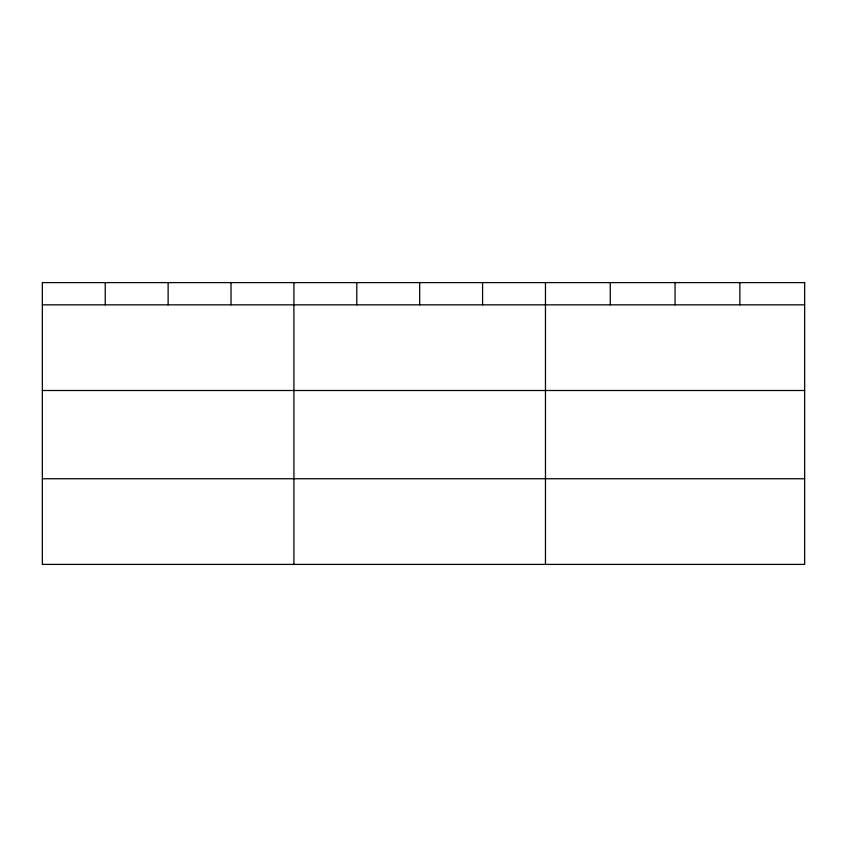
<?xml version="1.0" encoding="UTF-8"?>
<svg xmlns="http://www.w3.org/2000/svg" width="847" height="847" viewBox="0 0 847 847"><rect width="100%" height="100%" fill="white"/><g stroke="black" fill="none" stroke-linecap="round" stroke-linejoin="round"><path stroke-width="1.27" d="M42.35 304.846L804.65 304.846M42.35 390.499L804.65 390.499M42.35 478.746L804.65 478.746M739.855 282.602L739.855 304.846M675.059 282.602L675.059 304.846M610.264 282.602L610.264 304.846M545.468 282.602L545.468 564.398M482.578 282.602L482.578 304.846M419.689 282.602L419.689 304.846M356.799 282.602L356.799 304.846M293.909 282.602L293.909 564.398M231.019 282.602L231.019 304.846M168.13 282.602L168.13 304.846M105.24 282.602L105.24 304.846M804.65 282.602L42.35 282.602L42.35 564.398L804.65 564.398L804.65 282.602"/></g></svg>
